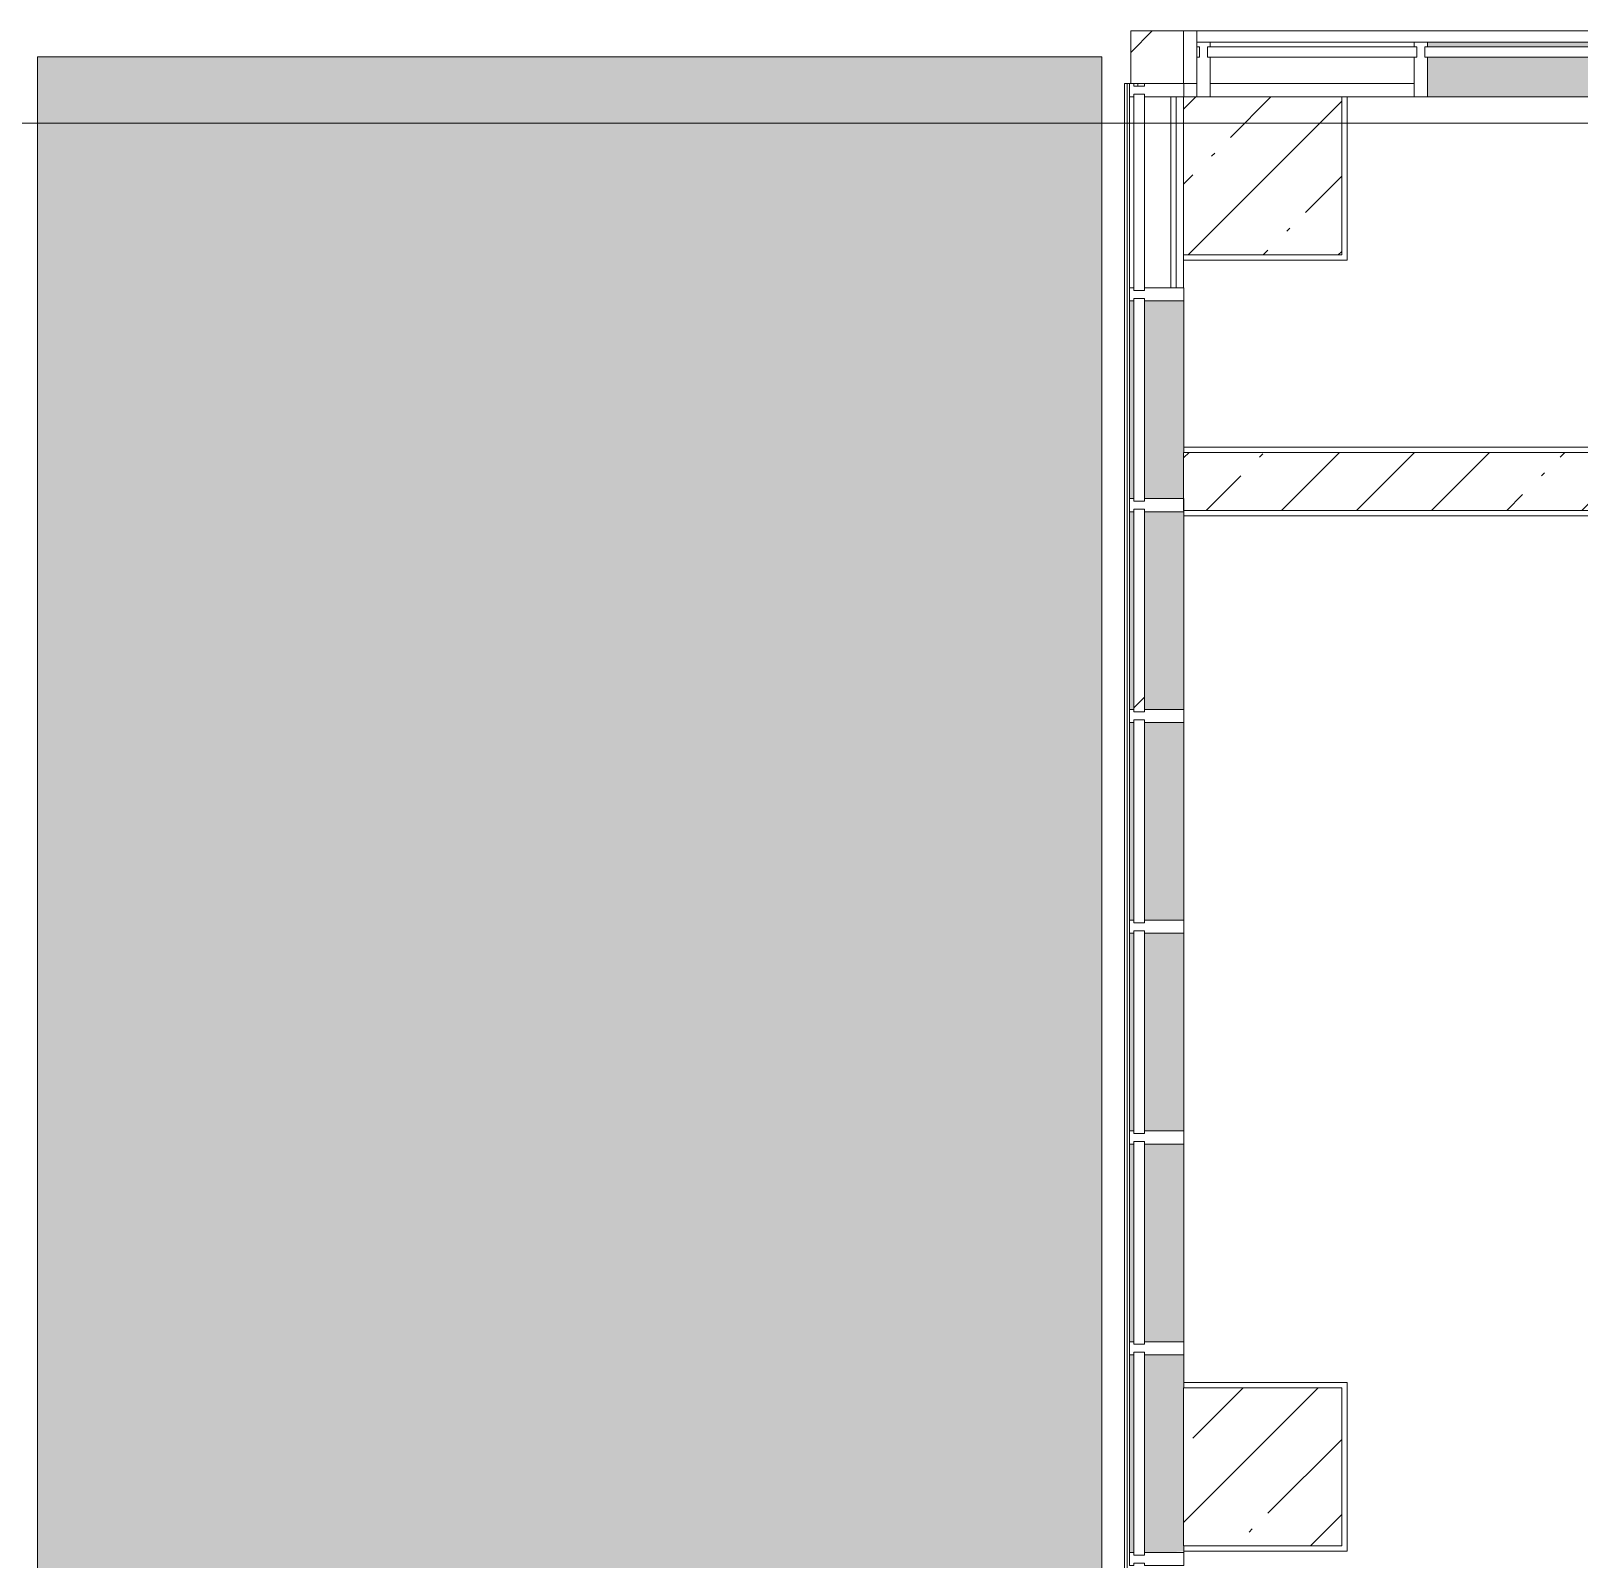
# Model space of a CAD drawing. Header units: millimetres. Extents: x 81368 to 286493, y -8553 to 29000.
# Drawn here: x 159168 to 165043, y 21550 to 27350 of the extents above; entities that cross this region are included whole.
import ezdxf

# ---------------------------------------------------------------- set-up
doc = ezdxf.new("R2010")
doc.units = ezdxf.units.MM
doc.linetypes.add('200_ШТРИХ__ш1_п0_6_', pattern=[160, 100, -60])
for name, color, linetype, lineweight in [('A-DETL-4', 7, 'Continuous', 5), ('A-DETL-MBND-1', 7, '200_ШТРИХ__ш1_п0_6_', 9), ('A-GLAZ-CURT-1', 7, 'Continuous', 5), ('A-GLAZ-CWMG-2', 7, 'Continuous', 5), ('A-WALL-6', 7, 'Continuous', 5), ('I-WALL-6', 7, 'Continuous', 5), ('S-COLS-1', 7, 'Continuous', 5), ('Оси', 7, 'Continuous', 9)]:
    doc.layers.add(name, color=color, linetype=linetype, lineweight=lineweight)
doc.layers.add('A-DETL-GENF-6', color=7, linetype='Continuous', lineweight=9, true_color=0xc0c0c0, transparency=0.4)
doc.layers.add('A-FLOR-3', color=7, linetype='Continuous', lineweight=5, true_color=0xaaaaaa)
doc.layers.add('A-GLAZ-CWMG-3', color=7, linetype='Continuous', lineweight=5, true_color=0x383e42)

# ---------------------------------------------------------------- blocks, each defined once
blk = doc.blocks.new('Системная панель - Стекло - 40мм-23999081-1_2_3_птичка')
at = {"layer": 'A-GLAZ-CURT-1'}
for p, q in [((372.5, 40), (-372.5, 40)), ((-372.5, 40), (-372.5, 0)), ((-372.5, 0), (372.5, 0)), ((372.5, 0), (372.5, 40))]:
    blk.add_line(p, q, dxfattribs=at)
blk = doc.blocks.new('Системная панель - Стекло - 40мм-23998914-1_2_3_птичка')
at = {"layer": 'A-GLAZ-CURT-1'}
for p, q in [((385, 40), (-385, 40)), ((-385, 40), (-385, 0)), ((-385, 0), (385, 0)), ((385, 0), (385, 40))]:
    blk.add_line(p, q, dxfattribs=at)
blk = doc.blocks.new('Прямоугольный импост - Импост структурный с накладкой - 160мм-22858573-1_2_3_птичка')
at = {"layer": 'A-GLAZ-CWMG-2'}
for p, q in [((3854.1, 26375.1), (3854.1, 27100.1)), ((4011.1, 26375.1), (4011.1, 27100.1))]:
    blk.add_line(p, q, dxfattribs=at)
blk = doc.blocks.new('Прямоугольный импост - Импост структурный с накладкой - 190мм-23186010-1_2_3_птичка')
at = {"layer": 'A-GLAZ-CWMG-3'}
for points in [[(3861.1, 23175.1), (3871.1, 23175.1), (3871.1, 23925.1), (3854.1, 23925.1), (3854.1, 23175.1)], [(4031.1, 23175.1), (4061.1, 23175.1), (4060, 23925.1), (3911.1, 23925.1), (3911.1, 23175.1), (4006.1, 23175.1)]]:
    blk.add_hatch(color=256, dxfattribs=at).paths.add_polyline_path(points)
at = {"layer": 'A-GLAZ-CWMG-2'}
for p, q in [((3854.1, 23175.1), (3854.1, 23925.1)), ((4061.1, 23175.1), (4061.1, 23925.1))]:
    blk.add_line(p, q, dxfattribs=at)
blk = doc.blocks.new('Прямоугольный импост - Импост структурный с накладкой - 190мм-22862231-1_2_3_птичка')
at = {"layer": 'A-GLAZ-CWMG-2'}
for p, q in [((0, 17), (-50, 17)), ((-50, 17), (-50, 0)), ((-50, 0), (-40, 0)), ((-40, 0), (-40, -40)), ((-10, -40), (-10, 0)), ((-10, 0), (-0.1, 0)), ((0, 11.1), (0, 17)), ((-40, -40), (-50, -40)), ((-50, -40), (-50, -190)), ((-0.1, -40), (-10, -40)), ((-50, -190), (0, -190))]:
    blk.add_line(p, q, dxfattribs=at)
blk = doc.blocks.new('Прямоугольный импост - Импост структурный с накладкой - 190мм-22862219-1_2_3_птичка')
at = {"layer": 'A-GLAZ-CWMG-2'}
for p, q in [((-25, 0), (-25, 17)), ((-25, 17), (25, 17)), ((-15, 0), (-25, 0)), ((-15, -40), (-15, 0)), ((25, 0), (15, 0)), ((15, 0), (15, -40)), ((25, 17), (25, 0)), ((-25, -190), (-25, -40)), ((-25, -40), (-15, -40)), ((15, -40), (25, -40)), ((25, -40), (25, -190)), ((25, -190), (-25, -190))]:
    blk.add_line(p, q, dxfattribs=at)
blk = doc.blocks.new('Системная панель - Стекло - 40мм-V56-1_2_3_птичка')
at = {"layer": 'A-GLAZ-CURT-1'}
for p, q in [((385, 40), (-385, 40)), ((-385, 40), (-385, 0)), ((-385, 0), (385, 0)), ((385, 0), (385, 40))]:
    blk.add_line(p, q, dxfattribs=at)
blk = doc.blocks.new('Системная панель - Стекло - 40мм-V57-1_2_3_птичка')
at = {"layer": 'A-GLAZ-CURT-1'}
h = blk.add_hatch(dxfattribs=at)
h.set_pattern_fill('FP_106', color=256, style=0, pattern_type=2)
h.set_pattern_definition([(135, (23850.1, -4371.1), (-1414.21, -1414.21), [1000, -3000]), (135, (24350.1, -5371.1), (-1414.21, -1414.21), [3000, -1000]), (135, (24850.1, -3371.1), (-1414.21, -1414.21), [1000, -3000])])
h.paths.add_polyline_path([(385, 40), (-385, 38.9), (-385, 0), (385, 0), (385, 38.9)])
for p, q in [((385, 40), (-385, 40)), ((-385, 40), (-385, 0)), ((-385, 0), (385, 0)), ((385, 0), (385, 40))]:
    blk.add_line(p, q, dxfattribs=at)
blk = doc.blocks.new('Системная панель - Стекло - 40мм-22856066-1_2_3_птичка')
at = {"layer": 'A-GLAZ-CURT-1'}
for p, q in [((397.5, 0), (-397.5, 0)), ((-397.5, 0), (-397.5, -40)), ((397.5, -40), (397.5, 0)), ((-397.5, -40), (397.5, -40))]:
    blk.add_line(p, q, dxfattribs=at)
blk = doc.blocks.new('Прямоугольный импост - Импост структурный с накладкой - 160мм-22794257-1_2_3_птичка')
at = {"layer": 'A-GLAZ-CWMG-2'}
for p, q in [((4935, 27307), (4160, 27307)), ((4935, 27150), (4160, 27150))]:
    blk.add_line(p, q, dxfattribs=at)
blk = doc.blocks.new('Прямоугольный импост - Импост структурный с накладкой - 190мм-20153675-1_2_3_птичка')
at = {"layer": 'A-GLAZ-CWMG-2'}
for p, q in [((-50, 190), (-50, 40)), ((0, 40), (0, 190)), ((-50, 40), (-40, 40)), ((-40, 0), (-50, 0)), ((-50, 0), (-50, -17)), ((-40, 40), (-40, 0)), ((-10, 0), (-10, 40)), ((-10, 40), (0, 40)), ((0, 0), (-10, 0)), ((0, -17), (0, 0)), ((-50, -17), (0, -17))]:
    blk.add_line(p, q, dxfattribs=at)
blk = doc.blocks.new('Системная панель - Стекло - 40мм-V82-1_2_3_птичка')
at = {"layer": 'A-GLAZ-CURT-1'}
h = blk.add_hatch(dxfattribs=at)
h.set_pattern_fill('FP_125', color=256, style=0, pattern_type=2)
h.set_pattern_definition([(135, (24650.1, -4371.1), (-1414.21, -1414.21), [1000, -3000]), (135, (25150.1, -5371.1), (-1414.21, -1414.21), [3000, -1000]), (135, (25650.1, -3371.1), (-1414.21, -1414.21), [1000, -3000])])
h.paths.add_polyline_path([(385, 15), (385, 40), (-385, 38.9), (-385, 0), (385, 0)])
for p, q in [((385, 40), (-385, 40)), ((-385, 40), (-385, 0)), ((-385, 0), (385, 0)), ((385, 0), (385, 40))]:
    blk.add_line(p, q, dxfattribs=at)
blk = doc.blocks.new('Прямоугольный импост - Импост структурный с накладкой - 190мм-V83-1_2_3_птичка')
at = {"layer": 'A-GLAZ-CWMG-2'}
for p, q in [((-25, 0), (-25, 17)), ((-25, 17), (25, 17)), ((-15, 0), (-25, 0)), ((-15, -40), (-15, 0)), ((25, 0), (15, 0)), ((15, 0), (15, -40)), ((25, 17), (25, 0)), ((-25, -190), (-25, -40)), ((-25, -40), (-15, -40)), ((15, -40), (25, -40)), ((25, -40), (25, -190)), ((25, -190), (-25, -190))]:
    blk.add_line(p, q, dxfattribs=at)
blk = doc.blocks.new('Системная панель - Стекло - 40мм-V124-1_2_3_птичка')
at = {"layer": 'A-GLAZ-CURT-1'}
for p, q in [((410, 0), (-410, 0)), ((-410, 0), (-410, -40)), ((-410, -40), (410, -40)), ((410, -40), (410, 0))]:
    blk.add_line(p, q, dxfattribs=at)
blk = doc.blocks.new('Прямоугольный импост - Импост структурный с накладкой - 190мм-V87-1_2_3_птичка')
at = {"layer": 'A-GLAZ-CWMG-3'}
for points in [[(8241.5, 27290), (8335, 27290), (8335, 27307), (7535, 27307), (7535, 27290)], [(8241.5, 27100), (8335, 27100), (8335, 27250), (7535, 27250), (7535, 27100)]]:
    blk.add_hatch(color=256, dxfattribs=at).paths.add_polyline_path(points)
at = {"layer": 'A-GLAZ-CWMG-2'}
for p, q in [((8335, 27307), (7535, 27307)), ((8335, 27100), (7535, 27100))]:
    blk.add_line(p, q, dxfattribs=at)
blk = doc.blocks.new('Прямоугольный импост - Импост структурный с накладкой - 190мм-20153693-1_2_3_птичка')
at = {"layer": 'A-GLAZ-CWMG-2'}
for p, q in [((-25, 40), (-25, 190)), ((-25, 190), (25, 190)), ((25, 190), (25, 40)), ((-15, 40), (-25, 40)), ((-25, -17), (-25, 0)), ((-25, 0), (-15, 0)), ((-15, 0), (-15, 40)), ((15, 40), (15, 0)), ((25, 40), (15, 40)), ((15, 0), (25, 0)), ((25, 0), (25, -17)), ((25, -17), (-25, -17))]:
    blk.add_line(p, q, dxfattribs=at)
blk = doc.blocks.new('BSC_Колонна _Прямоугольная - 200х200-22401950-1_2_3_птичка')
at = {"layer": 'S-COLS-1'}
h = blk.add_hatch(dxfattribs=at)
h.set_pattern_fill('FP_153', color=256, style=0, pattern_type=2)
h.set_pattern_definition([(45, (-3960, -27250), (-176.7767, 176.7767), [])])
h.paths.add_polyline_path([(46.1, -100), (100, -100), (100, 100), (-100, 100), (-98.9, -100), (-48.9, -100)])
for p, q in [((100, 100), (-100, 100)), ((-100, 100), (-100, -100)), ((100, -100), (100, 100)), ((-100, -100), (100, -100))]:
    blk.add_line(p, q, dxfattribs=at)
blk = doc.blocks.new('Системная панель - Стекло - 40мм-V134-1_2_3_птичка')
at = {"layer": 'A-GLAZ-CURT-1'}
for p, q in [((385, 40), (-385, 40)), ((-385, 40), (-385, 0)), ((-385, 0), (385, 0)), ((385, 0), (385, 40))]:
    blk.add_line(p, q, dxfattribs=at)
blk = doc.blocks.new('Прямоугольный импост - Импост структурный с накладкой - 190мм-V135-1_2_3_птичка')
at = {"layer": 'A-GLAZ-CWMG-3'}
for points in [[(3861.1, 25575.1), (3871.1, 25575.1), (3871.1, 26325.1), (3854.1, 26325.1), (3854.1, 25575.1)], [(4045.8, 25575.1), (4060, 25575.1), (4060, 26325.1), (3911.1, 26325.1), (3911.1, 25575.1), (4031.1, 25575.1)]]:
    blk.add_hatch(color=256, dxfattribs=at).paths.add_polyline_path(points)
at = {"layer": 'A-GLAZ-CWMG-2'}
for p, q in [((3854.1, 25575.1), (3854.1, 26325.1)), ((4061.1, 25749.9), (4061.1, 26325.1))]:
    blk.add_line(p, q, dxfattribs=at)
blk = doc.blocks.new('BSC_Колонна _Прямоугольная - 600х600-V141-1_2_3_птичка')
at = {"layer": 'S-COLS-1'}
h = blk.add_hatch(dxfattribs=at)
h.set_pattern_fill('FP_162', color=256, style=0, pattern_type=2)
h.set_pattern_definition([(45, (-4360, -26800), (-285.123, 285.123), []), (45, (-4074.88, -26800), (-285.123, 285.123), [504.031, -100.806, 16.764, -84.042])])
h.paths.add_polyline_path([(300, -300), (300, 300), (-300, 300), (-300, -300), (163.6, -300)])
for p, q in [((300, 300), (-300, 300)), ((-300, 300), (-300, -300)), ((300, -300), (300, 300)), ((-300, -300), (300, -300))]:
    blk.add_line(p, q, dxfattribs=at)
blk = doc.blocks.new('BSC_Колонна _Прямоугольная - 600х600-V142-1_2_3_птичка')
at = {"layer": 'S-COLS-1'}
h = blk.add_hatch(dxfattribs=at)
h.set_pattern_fill('FP_164', color=256, style=0, pattern_type=2)
h.set_pattern_definition([(45, (-4360, -21900), (-285.123, 285.123), []), (45, (-4074.88, -21900), (-285.123, 285.123), [504.031, -100.806, 16.764, -84.042])])
h.paths.add_polyline_path([(163.6, -300), (300, -300), (300, 300), (-300, 300), (-300, -300), (44.3, -300)])
for p, q in [((300, 300), (-300, 300)), ((-300, 300), (-300, -300)), ((300, -300), (300, 300)), ((-300, -300), (300, -300))]:
    blk.add_line(p, q, dxfattribs=at)
blk = doc.blocks.new('Системная панель - Стекло - 40мм-V157-1_2_3_птичка')
at = {"layer": 'A-GLAZ-CURT-1'}
for p, q in [((385, 40), (-385, 40)), ((-385, 40), (-385, 0)), ((-385, 0), (385, 0)), ((385, 0), (385, 40))]:
    blk.add_line(p, q, dxfattribs=at)
blk = doc.blocks.new('Прямоугольный импост - Импост структурный с накладкой - 190мм-V158-1_2_3_птичка')
at = {"layer": 'A-GLAZ-CWMG-3'}
for points in [[(3871.1, 21575.1), (3871.1, 22325.1), (3854.1, 22325.1), (3854.1, 21575.1), (3861.1, 21575.1)], [(4006.1, 21575.1), (4061.1, 21580), (4060, 22325.1), (3911.1, 22325.1), (3911.1, 21575.1)]]:
    blk.add_hatch(color=256, dxfattribs=at).paths.add_polyline_path(points)
at = {"layer": 'A-GLAZ-CWMG-2'}
for p, q in [((3854.1, 21575.1), (3854.1, 22325.1)), ((4061.1, 22200), (4061.1, 22325.1)), ((4061.1, 21575.1), (4061.1, 21600))]:
    blk.add_line(p, q, dxfattribs=at)
blk = doc.blocks.new('Прямоугольный импост - Импост структурный с накладкой - 170мм-23186685-1_2_3_птичка')
at = {"layer": 'A-GLAZ-CWMG-2'}
for p, q in [((3836.1, 27150.1), (3846.1, 27150.1)), ((3836.1, 20672.1), (3836.1, 27150.1)), ((3846.1, 27150.1), (3854.1, 27150.1)), ((3846.1, 20672.1), (3846.1, 27150.1)), ((3886.1, 27140.1), (3886.1, 27150)), ((3836.1, 19127.1), (3836.1, 20627.1)), ((3846.1, 19127.1), (3846.1, 20627.1)), ((3836.1, 17663.1), (3836.1, 19082.1)), ((3846.1, 17663.1), (3846.1, 19082.1)), ((3836.1, 16118.1), (3836.1, 17618.1)), ((3846.1, 16118.1), (3846.1, 17618.1)), ((3836.1, 15358.1), (3836.1, 16073.1)), ((3846.1, 15358.1), (3846.1, 16073.1)), ((3846.1, 15358.1), (3836.1, 15358.1)), ((3854.1, 15358.1), (3846.1, 15358.1)), ((3886.1, 15358.1), (3871.1, 15358.1)), ((3886.1, 15358.1), (3886.1, 15368.1)), ((3911.1, 15358.1), (3886.1, 15358.1))]:
    blk.add_line(p, q, dxfattribs=at)
blk = doc.blocks.new('Прямоугольный импост - Импост структурный с накладкой - 170мм-23186686-1_2_3_птичка')
at = {"layer": 'A-GLAZ-CWMG-2'}
for p, q in [((4031.1, 27100.1), (4031.1, 26375.1)), ((3886.1, 15358.1), (3871.1, 15358.1))]:
    blk.add_line(p, q, dxfattribs=at)

msp = doc.modelspace()

# ---------------------------------------------------------------- hatches: boundary and pattern name
at = {"layer": 'A-DETL-GENF-6'}
msp.add_hatch(color=256, dxfattribs=at).paths.add_polyline_path([(159192.9, 15380), (163232, 15380), (163232, 16073.1), (162780, 16073.1), (162780, 16118.1), (163232, 16118.1), (163232, 17618.1), (162334, 17618.1), (162334, 17663.1), (163232, 17663.1), (163232, 19082.1), (162354, 19082.1), (162354, 19127.1), (163232, 19127.1), (163232, 20627.1), (162800, 20627.1), (162800, 20672.1), (163232, 20672.1), (163232, 27252), (159192.9, 27252), (159192.9, 15593.2)])
at = {"layer": 'A-WALL-6'}
h = msp.add_hatch(dxfattribs=at)
h.set_pattern_fill('FP_100', color=256, style=0, pattern_type=2)
h.set_pattern_definition([(135, (159482.88, 0), (-176.7767, -176.7767), [])])
h.paths.add_polyline_path([(173172.9, 27150), (173192.9, 27150), (173192.9, 27350), (172943.1, 27350), (172943.1, 27150)])
h.paths.add_polyline_path([(163542.9, 27150), (163592.9, 27150), (163592.9, 27350), (163542.9, 27350), (163542.9, 27247.7)])
at = {"layer": 'I-WALL-6'}
h = msp.add_hatch(dxfattribs=at)
h.set_pattern_fill('FP_69', color=256, style=0, pattern_type=2)
h.set_pattern_definition([(45, (159482.88, 0), (-285.123, 285.123), []), (45, (159768, 0), (-285.123, 285.123), [504.031, -100.806, 16.764, -84.042])])
h.paths.add_polyline_path([(164162.9, 25530), (169192.9, 25530), (169192.9, 25750), (163542.9, 25750), (163542.9, 25530), (164092.3, 25530)])

# ---------------------------------------------------------------- linework, layer by layer
at = {"layer": 'A-DETL-4'}
for p, q in [((163232, 27252), (159192.9, 27252)), ((159192.9, 27252), (159192.9, 15380)), ((163232, 15380), (163232, 27252))]:
    msp.add_line(p, q, dxfattribs=at)
at = {"layer": 'A-DETL-MBND-1'}
for p, q in [((163542.9, 27100), (163514, 27100)), ((163542.9, 26500), (163542.9, 26374.8))]:
    msp.add_line(p, q, dxfattribs=at)
at = {"layer": 'A-FLOR-3'}
for p, q in [((164417.9, 27100), (164142.9, 27100)), ((164162.9, 27100), (164162.9, 26480)), ((164162.9, 26480), (163542.9, 26480)), ((163542.9, 26480), (163542.9, 26374.8)), ((163544, 25770), (169192.9, 25770)), ((165762.9, 25510), (163544, 25510)), ((163544, 22220), (164162.9, 22220)), ((164162.9, 22220), (164162.9, 21580)), ((164162.9, 21580), (163544, 21580))]:
    msp.add_line(p, q, dxfattribs=at)
at = {"layer": 'A-WALL-6'}
for p, q in [((163542.9, 27350), (177293.1, 27350)), ((163592.9, 27150), (163592.9, 27350)), ((163542.9, 27150), (163592.9, 27150))]:
    msp.add_line(p, q, dxfattribs=at)
at = {"layer": 'I-WALL-6'}
for p, q in [((169192.9, 25750), (163542.9, 25750)), ((163542.9, 25750), (163542.9, 25530)), ((163542.9, 25530), (165782.9, 25530))]:
    msp.add_line(p, q, dxfattribs=at)
at = {"layer": 'Оси'}
msp.add_line((156254.1, 27000), (168754.1, 27000), dxfattribs=at)

# ---------------------------------------------------------------- block references
at = {"layer": 'A-GLAZ-CURT-1'}
for name, p in [('Системная панель - Стекло - 40мм-22856066-1_2_3_птичка', (164030.4, 27290)), ('Системная панель - Стекло - 40мм-V124-1_2_3_птичка', (164867.9, 27290))]:
    msp.add_blockref(name, p, dxfattribs=at)
at = {"layer": 'A-GLAZ-CURT-1', "rotation": 269.9999999999999}
for name, p in [('Системная панель - Стекло - 40мм-23999081-1_2_3_птичка', (163354, 26737.6)), ('Системная панель - Стекло - 40мм-V134-1_2_3_птичка', (163354, 25950.1)), ('Системная панель - Стекло - 40мм-V82-1_2_3_птичка', (163354, 25150.1)), ('Системная панель - Стекло - 40мм-V57-1_2_3_птичка', (163354, 24350.1)), ('Системная панель - Стекло - 40мм-23998914-1_2_3_птичка', (163354, 23550.1)), ('Системная панель - Стекло - 40мм-V56-1_2_3_птичка', (163354, 22750.1)), ('Системная панель - Стекло - 40мм-V157-1_2_3_птичка', (163354, 21950.1))]:
    msp.add_blockref(name, p, dxfattribs=at)
at = {"layer": 'A-GLAZ-CWMG-2'}
for name, p, rotation in [('Прямоугольный импост - Импост структурный с накладкой - 190мм-20153675-1_2_3_птичка', (163592.9, 27290), 180), ('Прямоугольный импост - Импост структурный с накладкой - 190мм-22862231-1_2_3_птичка', (163354, 27150.1), 89.99999999999991)]:
    msp.add_blockref(name, p, dxfattribs=dict(at, rotation=rotation))
for name, p in [('Прямоугольный импост - Импост структурный с накладкой - 160мм-22794257-1_2_3_птичка', (159482.9, 0)), ('Прямоугольный импост - Импост структурный с накладкой - 190мм-V87-1_2_3_птичка', (156932.9, 0)), ('Прямоугольный импост - Импост структурный с накладкой - 170мм-23186685-1_2_3_птичка', (159482.9, 0)), ('Прямоугольный импост - Импост структурный с накладкой - 160мм-22858573-1_2_3_птичка', (159482.9, 0)), ('Прямоугольный импост - Импост структурный с накладкой - 170мм-23186686-1_2_3_птичка', (159482.9, 0)), ('Прямоугольный импост - Импост структурный с накладкой - 190мм-V135-1_2_3_птичка', (159482.9, 0)), ('Прямоугольный импост - Импост структурный с накладкой - 190мм-23186010-1_2_3_птичка', (159482.9, 1600)), ('Прямоугольный импост - Импост структурный с накладкой - 190мм-23186010-1_2_3_птичка', (159482.9, 800)), ('Прямоугольный импост - Импост структурный с накладкой - 190мм-23186010-1_2_3_птичка', (159482.9, 0)), ('Прямоугольный импост - Импост структурный с накладкой - 190мм-23186010-1_2_3_птичка', (159482.9, -800)), ('Прямоугольный импост - Импост структурный с накладкой - 190мм-V158-1_2_3_птичка', (159482.9, 0))]:
    msp.add_blockref(name, p, dxfattribs=at)
at = {"layer": 'A-GLAZ-CWMG-2', "extrusion": (0, 0, -1)}
for name, p, rotation in [('Прямоугольный импост - Импост структурный с накладкой - 190мм-20153693-1_2_3_птичка', (-164442.9, 27290), 180), ('Прямоугольный импост - Импост структурный с накладкой - 190мм-22862219-1_2_3_птичка', (-163354, 26350.1), 270.0000000000001), ('Прямоугольный импост - Импост структурный с накладкой - 190мм-V83-1_2_3_птичка', (-163354, 25550.1), 270.0000000000001), ('Прямоугольный импост - Импост структурный с накладкой - 190мм-22862219-1_2_3_птичка', (-163354, 24750.1), 270.0000000000001), ('Прямоугольный импост - Импост структурный с накладкой - 190мм-22862219-1_2_3_птичка', (-163354, 23950.1), 270.0000000000001), ('Прямоугольный импост - Импост структурный с накладкой - 190мм-22862219-1_2_3_птичка', (-163354, 23150.1), 270.0000000000001), ('Прямоугольный импост - Импост структурный с накладкой - 190мм-22862219-1_2_3_птичка', (-163354, 22350.1), 270.0000000000001), ('Прямоугольный импост - Импост структурный с накладкой - 190мм-22862219-1_2_3_птичка', (-163354, 21550.1), 270.0000000000001)]:
    msp.add_blockref(name, p, dxfattribs=dict(at, rotation=rotation))
at = {"layer": 'S-COLS-1'}
for name, p in [('BSC_Колонна _Прямоугольная - 200х200-22401950-1_2_3_птичка', (163442.9, 27250)), ('BSC_Колонна _Прямоугольная - 600х600-V141-1_2_3_птичка', (163842.9, 26800)), ('BSC_Колонна _Прямоугольная - 600х600-V142-1_2_3_птичка', (163842.9, 21900))]:
    msp.add_blockref(name, p, dxfattribs=at)

doc.saveas('drawing.dxf')
